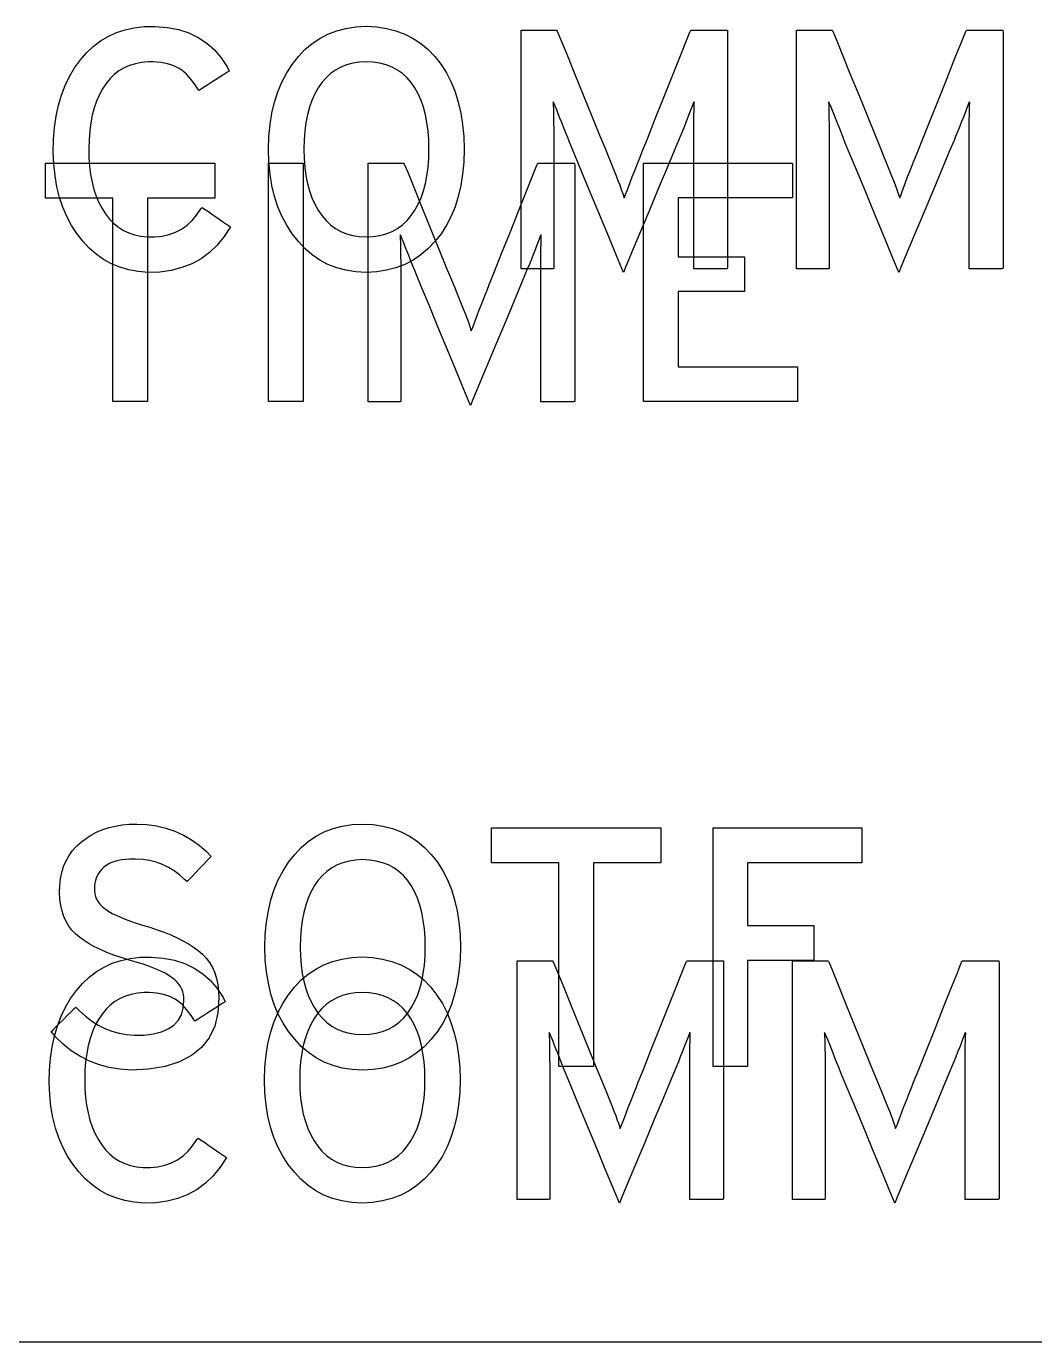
# Model space of a CAD drawing. Extents: x 1 to 47.7, y 0.2 to 35.
# Drawn here: x 11.974 to 12.385, y 12.186 to 12.722 of the extents above; entities that cross this region are included whole.
import ezdxf

# ---------------------------------------------------------------- set-up
doc = ezdxf.new("R2010")
doc.units = 0
doc.header["$MEASUREMENT"] = 0
for name, color, linetype in [('4_1__5U__UP_TO_TWO_IO_BOAR', 7, 'CONTINUOUS'), ('4_2__5U__FRONT_PANEL_W_24_', 7, 'CONTINUOUS'), ('5_1___24__TARGET_LEDS___12', 7, 'CONTINUOUS')]:
    doc.layers.add(name, color=color, linetype=linetype)

msp = doc.modelspace()

# ---------------------------------------------------------------- linework, layer by layer
at = {"layer": '4_1__5U__UP_TO_TWO_IO_BOAR'}
for points in [[(12.15229, 12.67223), (12.15212, 12.66706), (12.15166, 12.66214), (12.15091, 12.65747), (12.14987, 12.65304), (12.14855, 12.64887), (12.14694, 12.64494), (12.14504, 12.64127), (12.14286, 12.63784), (12.14037, 12.63464), (12.13763, 12.63176), (12.13467, 12.62925), (12.13149, 12.62712), (12.1281, 12.62536), (12.12449, 12.62397), (12.12067, 12.62296), (12.11662, 12.62232), (12.11236, 12.62205), (12.10812, 12.62232), (12.10411, 12.62296), (12.10032, 12.62397), (12.09676, 12.62536), (12.09341, 12.62712), (12.09029, 12.62925), (12.08739, 12.63176), (12.08471, 12.63464), (12.08222, 12.63784), (12.07998, 12.64127), (12.07803, 12.64494), (12.07638, 12.64887), (12.07503, 12.65304), (12.07396, 12.65747), (12.0732, 12.66214), (12.07273, 12.66706), (12.07255, 12.67223), (12.07273, 12.67741), (12.0732, 12.68234), (12.07396, 12.68703), (12.07503, 12.69147), (12.07638, 12.69567), (12.07803, 12.69963), (12.07998, 12.70334), (12.08222, 12.70681), (12.08471, 12.71001), (12.08739, 12.71284), (12.09029, 12.71531), (12.09341, 12.71741), (12.09676, 12.71914), (12.10032, 12.72049), (12.10411, 12.72148), (12.10812, 12.7221), (12.11236, 12.72235), (12.11662, 12.7221), (12.12067, 12.72148), (12.12449, 12.72049), (12.1281, 12.71914), (12.13149, 12.71741), (12.13467, 12.71531), (12.13763, 12.71284), (12.14037, 12.71001), (12.14286, 12.70681), (12.14504, 12.70334), (12.14694, 12.69963), (12.14855, 12.69567), (12.14987, 12.69147), (12.15091, 12.68703), (12.15166, 12.68234), (12.15212, 12.67741)], [(12.05702, 12.64063), (12.05448, 12.63669), (12.05163, 12.63322), (12.04849, 12.63021), (12.04504, 12.62768), (12.04129, 12.62561), (12.03724, 12.62402), (12.03289, 12.62289), (12.02823, 12.62223), (12.02351, 12.62208), (12.01944, 12.62243), (12.01558, 12.62313), (12.01193, 12.62419), (12.00849, 12.6256), (12.00527, 12.62737), (12.00225, 12.62948), (11.99944, 12.63196), (11.99685, 12.63478), (11.99443, 12.63791), (11.99225, 12.64124), (11.99035, 12.64481), (11.98873, 12.64862), (11.98738, 12.65267), (11.98632, 12.65695), (11.98554, 12.66146), (11.98503, 12.66622), (11.98481, 12.67121), (11.98491, 12.67628), (11.9853, 12.68114), (11.98597, 12.68576), (11.98693, 12.69016), (11.98816, 12.69432), (11.98967, 12.69825), (11.99146, 12.70195), (11.99352, 12.70542), (11.99587, 12.70866), (11.99838, 12.71158), (12.0011, 12.71415), (12.00403, 12.71637), (12.00717, 12.71825), (12.01053, 12.71977), (12.01409, 12.72094), (12.01786, 12.72176), (12.02185, 12.72223), (12.02633, 12.72231), (12.03125, 12.72189), (12.03581, 12.721), (12.04002, 12.71965), (12.04387, 12.71782), (12.04737, 12.71552), (12.05052, 12.71276), (12.05331, 12.70952), (12.05575, 12.70582), (12.05646, 12.7041), (12.05552, 12.7035), (12.05396, 12.70249), (12.05201, 12.70123), (12.04988, 12.69986), (12.04781, 12.69852), (12.04601, 12.69736), (12.04471, 12.69653), (12.04414, 12.69616), (12.04344, 12.69731), (12.04261, 12.69857), (12.04176, 12.69975), (12.04089, 12.70085), (12.03999, 12.70187), (12.03907, 12.70281), (12.03813, 12.70367), (12.03716, 12.70445), (12.03617, 12.70514), (12.03507, 12.70573), (12.03391, 12.70625), (12.03269, 12.7067), (12.03139, 12.70707), (12.03004, 12.70737), (12.02861, 12.7076), (12.02712, 12.70775), (12.02557, 12.70783), (12.02349, 12.70781), (12.0208, 12.70756), (12.01827, 12.70708), (12.01589, 12.70635), (12.01367, 12.70538), (12.01161, 12.70417), (12.00971, 12.70272), (12.00796, 12.70103), (12.00637, 12.6991), (12.00491, 12.6969), (12.0036, 12.69451), (12.00247, 12.69192), (12.00151, 12.68915), (12.00072, 12.68619), (12.00011, 12.68305), (11.99966, 12.67972), (11.99939, 12.6762), (11.9993, 12.67249), (11.99937, 12.6688), (11.99962, 12.6653), (12.00004, 12.66198), (12.00063, 12.65884), (12.00139, 12.65589), (12.00233, 12.65312), (12.00344, 12.65053), (12.00472, 12.64813), (12.00617, 12.6459), (12.00774, 12.64384), (12.00946, 12.64203), (12.01135, 12.64048), (12.01339, 12.63919), (12.01559, 12.63816), (12.01794, 12.63738), (12.02045, 12.63686), (12.02312, 12.63659), (12.02609, 12.63659), (12.02914, 12.6369), (12.03199, 12.63753), (12.03464, 12.63847), (12.03709, 12.63974), (12.03934, 12.64132), (12.04139, 12.64323), (12.04325, 12.64545), (12.04491, 12.64799), (12.04555, 12.64856), (12.04652, 12.64789), (12.04804, 12.64684), (12.0499, 12.64555), (12.0519, 12.64417), (12.05383, 12.64284), (12.05546, 12.64171), (12.0566, 12.64093)], [(12.24581, 12.62357), (12.24581, 12.62542), (12.24581, 12.63036), (12.24581, 12.63748), (12.24581, 12.64587), (12.24581, 12.65462), (12.24581, 12.6628), (12.24581, 12.66952), (12.24581, 12.67385), (12.24581, 12.67554), (12.24581, 12.67791), (12.24583, 12.68017), (12.24585, 12.68231), (12.24587, 12.68433), (12.24591, 12.68624), (12.24595, 12.68804), (12.24599, 12.68971), (12.24605, 12.69127), (12.24586, 12.69152), (12.24534, 12.69015), (12.24477, 12.68867), (12.24415, 12.68708), (12.24348, 12.68538), (12.24276, 12.68357), (12.242, 12.68166), (12.24119, 12.67963), (12.24033, 12.6775), (12.23966, 12.67587), (12.23787, 12.6716), (12.23498, 12.66468), (12.23139, 12.6561), (12.22751, 12.64681), (12.22374, 12.6378), (12.2205, 12.63002), (12.21817, 12.62446), (12.21717, 12.62208), (12.21651, 12.62362), (12.21447, 12.62856), (12.21143, 12.63593), (12.20778, 12.64475), (12.20393, 12.65406), (12.20029, 12.66289), (12.19724, 12.67025), (12.1952, 12.67519), (12.19446, 12.67701), (12.1936, 12.67917), (12.19279, 12.68122), (12.19202, 12.68316), (12.1913, 12.68499), (12.19062, 12.68671), (12.18998, 12.68832), (12.18939, 12.68983), (12.18884, 12.69122), (12.18852, 12.6916), (12.18858, 12.69007), (12.18863, 12.68842), (12.18867, 12.68665), (12.1887, 12.68477), (12.18873, 12.68277), (12.18875, 12.68065), (12.18877, 12.67842), (12.18877, 12.67608), (12.18877, 12.6744), (12.18877, 12.67072), (12.18877, 12.66446), (12.18877, 12.65652), (12.18877, 12.64782), (12.18877, 12.63927), (12.18877, 12.63179), (12.18877, 12.62628), (12.18877, 12.62367), (12.18848, 12.62357), (12.18736, 12.62357), (12.18563, 12.62357), (12.18351, 12.62357), (12.18126, 12.62357), (12.17909, 12.62357), (12.17725, 12.62357), (12.17597, 12.62357), (12.1755, 12.62357), (12.1755, 12.62707), (12.1755, 12.63641), (12.1755, 12.64988), (12.1755, 12.66574), (12.1755, 12.68227), (12.1755, 12.69774), (12.1755, 12.71044), (12.1755, 12.71864), (12.17552, 12.72079), (12.17627, 12.72079), (12.17782, 12.72079), (12.17994, 12.72079), (12.18237, 12.72079), (12.18483, 12.72079), (12.18708, 12.72079), (12.18885, 12.72079), (12.1899, 12.72079), (12.19022, 12.72041), (12.19159, 12.71705), (12.19406, 12.71098), (12.19725, 12.70313), (12.2008, 12.69441), (12.20433, 12.68574), (12.20746, 12.67804), (12.20983, 12.67223), (12.21105, 12.66922), (12.21174, 12.66758), (12.21261, 12.66548), (12.21343, 12.66345), (12.21421, 12.66147), (12.21495, 12.65956), (12.21565, 12.6577), (12.21631, 12.65591), (12.21693, 12.65417), (12.21751, 12.6525), (12.21808, 12.65377), (12.21868, 12.65547), (12.21933, 12.65724), (12.22002, 12.65907), (12.22074, 12.66097), (12.22151, 12.66294), (12.22231, 12.66498), (12.22315, 12.66708), (12.22394, 12.66903), (12.22484, 12.67129), (12.22695, 12.67655), (12.22988, 12.68391), (12.23329, 12.69244), (12.2368, 12.70123), (12.24005, 12.70936), (12.24266, 12.7159), (12.24428, 12.71994), (12.24468, 12.72079), (12.24555, 12.72079), (12.24724, 12.72079), (12.24947, 12.72079), (12.25199, 12.72079), (12.25452, 12.72079), (12.2568, 12.72079), (12.25856, 12.72079), (12.25953, 12.72079), (12.25964, 12.71967), (12.25964, 12.71271), (12.25964, 12.70087), (12.25964, 12.68586), (12.25964, 12.66941), (12.25964, 12.65325), (12.25964, 12.63911), (12.25964, 12.6287), (12.25964, 12.62375), (12.25934, 12.62357), (12.25817, 12.62357), (12.25636, 12.62357), (12.25416, 12.62357), (12.25181, 12.62357), (12.24955, 12.62357), (12.24764, 12.62357), (12.24631, 12.62357)], [(12.35805, 12.62357), (12.35805, 12.62542), (12.35805, 12.63036), (12.35805, 12.63748), (12.35805, 12.64587), (12.35805, 12.65462), (12.35805, 12.6628), (12.35805, 12.66952), (12.35805, 12.67385), (12.35805, 12.67554), (12.35805, 12.67791), (12.35806, 12.68017), (12.35808, 12.68231), (12.35811, 12.68433), (12.35814, 12.68624), (12.35818, 12.68804), (12.35823, 12.68971), (12.35828, 12.69127), (12.3581, 12.69152), (12.35758, 12.69015), (12.35701, 12.68867), (12.35639, 12.68708), (12.35572, 12.68538), (12.355, 12.68357), (12.35424, 12.68166), (12.35342, 12.67963), (12.35256, 12.6775), (12.35189, 12.67587), (12.35011, 12.6716), (12.34722, 12.66468), (12.34363, 12.6561), (12.33975, 12.64681), (12.33598, 12.6378), (12.33273, 12.63002), (12.33041, 12.62446), (12.32941, 12.62208), (12.32875, 12.62362), (12.32671, 12.62856), (12.32366, 12.63593), (12.32002, 12.64475), (12.31617, 12.65406), (12.31252, 12.66289), (12.30948, 12.67025), (12.30744, 12.67519), (12.30669, 12.67701), (12.30584, 12.67917), (12.30503, 12.68122), (12.30426, 12.68316), (12.30354, 12.68499), (12.30286, 12.68671), (12.30222, 12.68832), (12.30163, 12.68983), (12.30108, 12.69122), (12.30076, 12.6916), (12.30082, 12.69007), (12.30086, 12.68842), (12.30091, 12.68665), (12.30094, 12.68477), (12.30097, 12.68277), (12.30099, 12.68065), (12.301, 12.67842), (12.30101, 12.67608), (12.30101, 12.6744), (12.30101, 12.67072), (12.30101, 12.66446), (12.30101, 12.65652), (12.30101, 12.64782), (12.30101, 12.63927), (12.30101, 12.63179), (12.30101, 12.62628), (12.30101, 12.62367), (12.30072, 12.62357), (12.2996, 12.62357), (12.29786, 12.62357), (12.29575, 12.62357), (12.29349, 12.62357), (12.29133, 12.62357), (12.28949, 12.62357), (12.28821, 12.62357), (12.28773, 12.62357), (12.28773, 12.62707), (12.28773, 12.63641), (12.28773, 12.64988), (12.28773, 12.66574), (12.28773, 12.68227), (12.28773, 12.69774), (12.28773, 12.71044), (12.28773, 12.71864), (12.28776, 12.72079), (12.2885, 12.72079), (12.29006, 12.72079), (12.29218, 12.72079), (12.2946, 12.72079), (12.29707, 12.72079), (12.29932, 12.72079), (12.30109, 12.72079), (12.30213, 12.72079), (12.30246, 12.72041), (12.30382, 12.71705), (12.30629, 12.71098), (12.30949, 12.70313), (12.31304, 12.69441), (12.31657, 12.68574), (12.3197, 12.67804), (12.32207, 12.67223), (12.32329, 12.66922), (12.32397, 12.66758), (12.32484, 12.66548), (12.32566, 12.66345), (12.32644, 12.66147), (12.32719, 12.65956), (12.32789, 12.6577), (12.32855, 12.65591), (12.32917, 12.65417), (12.32975, 12.6525), (12.33031, 12.65377), (12.33092, 12.65547), (12.33157, 12.65724), (12.33225, 12.65907), (12.33298, 12.66097), (12.33374, 12.66294), (12.33455, 12.66498), (12.33539, 12.66708), (12.33618, 12.66903), (12.33708, 12.67129), (12.33918, 12.67655), (12.34212, 12.68391), (12.34553, 12.69244), (12.34904, 12.70123), (12.35229, 12.70936), (12.3549, 12.7159), (12.35651, 12.71994), (12.35692, 12.72079), (12.35779, 12.72079), (12.35947, 12.72079), (12.36171, 12.72079), (12.36422, 12.72079), (12.36675, 12.72079), (12.36903, 12.72079), (12.37079, 12.72079), (12.37177, 12.72079), (12.37188, 12.71967), (12.37188, 12.71271), (12.37188, 12.70087), (12.37188, 12.68586), (12.37188, 12.66941), (12.37188, 12.65325), (12.37188, 12.63911), (12.37188, 12.6287), (12.37188, 12.62375), (12.37157, 12.62357), (12.37041, 12.62357), (12.3686, 12.62357), (12.3664, 12.62357), (12.36405, 12.62357), (12.36179, 12.62357), (12.35987, 12.62357), (12.35854, 12.62357)], [(12.13793, 12.67223), (12.13784, 12.67605), (12.13757, 12.67968), (12.13712, 12.6831), (12.1365, 12.68633), (12.1357, 12.68935), (12.13472, 12.69219), (12.13356, 12.69482), (12.13222, 12.69725), (12.1307, 12.69946), (12.129, 12.7014), (12.12713, 12.70308), (12.12509, 12.70451), (12.12288, 12.70568), (12.1205, 12.7066), (12.11796, 12.70727), (12.11524, 12.70768), (12.11236, 12.70785), (12.10953, 12.70768), (12.10686, 12.70727), (12.10436, 12.7066), (12.10202, 12.70568), (12.09984, 12.70451), (12.09783, 12.70308), (12.09597, 12.7014), (12.09428, 12.69946), (12.09274, 12.69725), (12.09138, 12.69482), (12.09019, 12.69219), (12.08919, 12.68935), (12.08837, 12.68633), (12.08773, 12.6831), (12.08728, 12.67968), (12.08701, 12.67605), (12.08691, 12.67223), (12.08701, 12.66846), (12.08728, 12.66488), (12.08773, 12.6615), (12.08837, 12.65831), (12.08919, 12.65531), (12.09019, 12.6525), (12.09138, 12.64989), (12.09274, 12.64748), (12.09428, 12.64522), (12.09597, 12.64319), (12.09783, 12.64143), (12.09984, 12.63994), (12.10202, 12.63872), (12.10436, 12.63778), (12.10686, 12.6371), (12.10953, 12.63669), (12.11236, 12.63656), (12.11524, 12.63669), (12.11796, 12.6371), (12.1205, 12.63778), (12.12288, 12.63872), (12.12509, 12.63994), (12.12713, 12.64143), (12.129, 12.64319), (12.1307, 12.64522), (12.13222, 12.64748), (12.13356, 12.64989), (12.13472, 12.6525), (12.1357, 12.65531), (12.1365, 12.65831), (12.13712, 12.6615), (12.13757, 12.66488), (12.13784, 12.66846)], [(12.05233, 12.3265), (12.05193, 12.32037), (12.05062, 12.31495), (12.0484, 12.31025), (12.04527, 12.30626), (12.04122, 12.30299), (12.03627, 12.30042), (12.0304, 12.29858), (12.02361, 12.29744), (12.01655, 12.29707), (12.01192, 12.29744), (12.00751, 12.29819), (12.00332, 12.29932), (11.99936, 12.30083), (11.99562, 12.30272), (11.99211, 12.30499), (11.98882, 12.30765), (11.98575, 12.31068), (11.98402, 12.3128), (11.98463, 12.31341), (11.98578, 12.31456), (11.98729, 12.31606), (11.98898, 12.31775), (11.99067, 12.31944), (11.9922, 12.32096), (11.99337, 12.32213), (11.99401, 12.32277), (11.99544, 12.3214), (11.9979, 12.31912), (12.00046, 12.31713), (12.00311, 12.31543), (12.00586, 12.31402), (12.00871, 12.3129), (12.01165, 12.31208), (12.01469, 12.31154), (12.01782, 12.31129), (12.02181, 12.31139), (12.02561, 12.31185), (12.0289, 12.31267), (12.03169, 12.31387), (12.03398, 12.31542), (12.03576, 12.31735), (12.03704, 12.31964), (12.03782, 12.32229), (12.0381, 12.32531), (12.03805, 12.32665), (12.03787, 12.32784), (12.03758, 12.32897), (12.03717, 12.33006), (12.03665, 12.3311), (12.036, 12.33209), (12.03524, 12.33302), (12.03435, 12.33391), (12.03334, 12.33475), (12.03212, 12.33557), (12.03072, 12.33639), (12.02915, 12.3372), (12.02739, 12.338), (12.02545, 12.33879), (12.02333, 12.33958), (12.02103, 12.34035), (12.01856, 12.34112), (12.0157, 12.34194), (12.0125, 12.34292), (12.0095, 12.34395), (12.00669, 12.34504), (12.00408, 12.34617), (12.00165, 12.34736), (11.99942, 12.34859), (11.99739, 12.34988), (11.99554, 12.35121), (11.99388, 12.35259), (11.99241, 12.35409), (11.99112, 12.35576), (11.99002, 12.35761), (11.98911, 12.35964), (11.9884, 12.36183), (11.98787, 12.3642), (11.98753, 12.36674), (11.98738, 12.36946), (11.98745, 12.3723), (11.98776, 12.37502), (11.9883, 12.37761), (11.98906, 12.38005), (11.99005, 12.38235), (11.99127, 12.3845), (11.99272, 12.38652), (11.9944, 12.3884), (11.99631, 12.39013), (11.99832, 12.39164), (12.00044, 12.39296), (12.00269, 12.39412), (12.00506, 12.39509), (12.00755, 12.39589), (12.01016, 12.39652), (12.0129, 12.39697), (12.01575, 12.39725), (12.01885, 12.39734), (12.02298, 12.39711), (12.02695, 12.39655), (12.03075, 12.39566), (12.03438, 12.39443), (12.03785, 12.39287), (12.04114, 12.39097), (12.04427, 12.38875), (12.04724, 12.38619), (12.04922, 12.38412), (12.04867, 12.38356), (12.04758, 12.38243), (12.04611, 12.38091), (12.04445, 12.37919), (12.04277, 12.37744), (12.04124, 12.37586), (12.04005, 12.37462), (12.03935, 12.37391), (12.03832, 12.37478), (12.03627, 12.37666), (12.0341, 12.3783), (12.03179, 12.3797), (12.02935, 12.38086), (12.02679, 12.38178), (12.02409, 12.38246), (12.02127, 12.3829), (12.01832, 12.3831), (12.01609, 12.38307), (12.01436, 12.38294), (12.01274, 12.38273), (12.01124, 12.38244), (12.00986, 12.38207), (12.00859, 12.38161), (12.00743, 12.38107), (12.00639, 12.38045), (12.00547, 12.37975), (12.00465, 12.37895), (12.00393, 12.37811), (12.00331, 12.37722), (12.00278, 12.37628), (12.00235, 12.37531), (12.00202, 12.37428), (12.00178, 12.37322), (12.00164, 12.37211), (12.0016, 12.37099), (12.00161, 12.37042), (12.00165, 12.36988), (12.00171, 12.36935), (12.00179, 12.36885), (12.0019, 12.36835), (12.00203, 12.36788), (12.00219, 12.36743), (12.00237, 12.36699), (12.00257, 12.36655), (12.00281, 12.36609), (12.00309, 12.36564), (12.0034, 12.36519), (12.00376, 12.36475), (12.00415, 12.36431), (12.00458, 12.36388), (12.00505, 12.36345), (12.00556, 12.36303), (12.00632, 12.36247), (12.00751, 12.3617), (12.00889, 12.36093), (12.01046, 12.36016), (12.01222, 12.35937), (12.01417, 12.35858), (12.01631, 12.35779), (12.01864, 12.35698), (12.02115, 12.35617), (12.02412, 12.35528), (12.02715, 12.35429), (12.03002, 12.35324), (12.03273, 12.35214), (12.03528, 12.35099), (12.03767, 12.34977), (12.03991, 12.34851), (12.04198, 12.34718), (12.0439, 12.3458), (12.04564, 12.34433), (12.04718, 12.34269), (12.04852, 12.34088), (12.04966, 12.3389), (12.0506, 12.33676), (12.05133, 12.33445), (12.05187, 12.33197), (12.0522, 12.32932)], [(12.1508, 12.34723), (12.15062, 12.34206), (12.15016, 12.33713), (12.14941, 12.33246), (12.14838, 12.32804), (12.14706, 12.32386), (12.14544, 12.31994), (12.14355, 12.31626), (12.14136, 12.31284), (12.13888, 12.30964), (12.13614, 12.30676), (12.13318, 12.30425), (12.13, 12.30211), (12.12661, 12.30035), (12.123, 12.29896), (12.11917, 12.29795), (12.11513, 12.29731), (12.11087, 12.29704), (12.10663, 12.29731), (12.10262, 12.29795), (12.09883, 12.29896), (12.09526, 12.30035), (12.09192, 12.30211), (12.0888, 12.30425), (12.0859, 12.30676), (12.08322, 12.30964), (12.08073, 12.31284), (12.07849, 12.31626), (12.07654, 12.31994), (12.07489, 12.32386), (12.07353, 12.32804), (12.07247, 12.33246), (12.07171, 12.33713), (12.07123, 12.34206), (12.07106, 12.34723), (12.07123, 12.3524), (12.07171, 12.35734), (12.07247, 12.36202), (12.07353, 12.36647), (12.07489, 12.37067), (12.07654, 12.37462), (12.07849, 12.37833), (12.08073, 12.3818), (12.08322, 12.385), (12.0859, 12.38784), (12.0888, 12.39031), (12.09192, 12.3924), (12.09526, 12.39413), (12.09883, 12.39549), (12.10262, 12.39648), (12.10663, 12.3971), (12.11087, 12.39735), (12.11513, 12.3971), (12.11917, 12.39648), (12.123, 12.39549), (12.12661, 12.39413), (12.13, 12.3924), (12.13318, 12.39031), (12.13614, 12.38784), (12.13888, 12.385), (12.14136, 12.3818), (12.14355, 12.37833), (12.14544, 12.37462), (12.14706, 12.37067), (12.14838, 12.36647), (12.14941, 12.36202), (12.15016, 12.35734), (12.15062, 12.3524)], [(12.13643, 12.34723), (12.13634, 12.35105), (12.13608, 12.35467), (12.13563, 12.35809), (12.13501, 12.36132), (12.13421, 12.36435), (12.13323, 12.36718), (12.13207, 12.36981), (12.13073, 12.37225), (12.1292, 12.37446), (12.1275, 12.37639), (12.12563, 12.37807), (12.12359, 12.3795), (12.12139, 12.38068), (12.11901, 12.3816), (12.11647, 12.38227), (12.11375, 12.38268), (12.11087, 12.38284), (12.10804, 12.38268), (12.10537, 12.38227), (12.10287, 12.3816), (12.10053, 12.38068), (12.09835, 12.3795), (12.09633, 12.37807), (12.09448, 12.37639), (12.09279, 12.37446), (12.09125, 12.37225), (12.08989, 12.36981), (12.0887, 12.36718), (12.0877, 12.36435), (12.08688, 12.36132), (12.08624, 12.35809), (12.08579, 12.35467), (12.08551, 12.35105), (12.08542, 12.34723), (12.08551, 12.34346), (12.08579, 12.33988), (12.08624, 12.33649), (12.08688, 12.3333), (12.0877, 12.3303), (12.0887, 12.3275), (12.08989, 12.32489), (12.09125, 12.32247), (12.09279, 12.32022), (12.09448, 12.31819), (12.09633, 12.31643), (12.09835, 12.31494), (12.10053, 12.31372), (12.10287, 12.31277), (12.10537, 12.31209), (12.10804, 12.31169), (12.11087, 12.31155), (12.11375, 12.31169), (12.11647, 12.31209), (12.11901, 12.31277), (12.12139, 12.31372), (12.12359, 12.31494), (12.12563, 12.31643), (12.1275, 12.31819), (12.1292, 12.32022), (12.13073, 12.32247), (12.13207, 12.32489), (12.13323, 12.3275), (12.13421, 12.3303), (12.13501, 12.3333), (12.13563, 12.33649), (12.13608, 12.33988), (12.13634, 12.34346)]]:
    msp.add_lwpolyline(points, close=True, dxfattribs=at)
for points in [[(12.20498, 12.38155), (12.20498, 12.2986), (12.19089, 12.2986), (12.19089, 12.38155), (12.16343, 12.38155), (12.16343, 12.39579), (12.23248, 12.39579), (12.23248, 12.38155), (12.20498, 12.38155)], [(12.26778, 12.38155), (12.26778, 12.35604), (12.29483, 12.35604), (12.29483, 12.34181), (12.26778, 12.34181), (12.26778, 12.2986), (12.25369, 12.2986), (12.25369, 12.39579), (12.31434, 12.39579), (12.31434, 12.38155), (12.26778, 12.38155)], [(11.60446, 12.18645), (14.34452, 12.18645)]]:
    msp.add_lwpolyline(points, dxfattribs=at)
at = {"layer": '4_2__5U__FRONT_PANEL_W_24_'}
for points in [[(12.02322, 12.6524), (12.02322, 12.56945), (12.00913, 12.56945), (12.00913, 12.6524), (11.98166, 12.6524), (11.98166, 12.66663), (12.05071, 12.66663), (12.05071, 12.6524), (12.02322, 12.6524)], [(12.07254, 12.56945), (12.07254, 12.66663), (12.08663, 12.66663), (12.08663, 12.56945), (12.07254, 12.56945)], [(12.2254, 12.56945), (12.2254, 12.66663), (12.28605, 12.66663), (12.28605, 12.65253), (12.23949, 12.65253), (12.23949, 12.62838), (12.26653, 12.62838), (12.26653, 12.61428), (12.23949, 12.61428), (12.23949, 12.58355), (12.28809, 12.58355), (12.28809, 12.56945), (12.2254, 12.56945)]]:
    msp.add_lwpolyline(points, dxfattribs=at)
for points in [[(12.18347, 12.56941), (12.18347, 12.57126), (12.18347, 12.5762), (12.18347, 12.58333), (12.18347, 12.59171), (12.18347, 12.60046), (12.18347, 12.60865), (12.18347, 12.61536), (12.18347, 12.6197), (12.18347, 12.62138), (12.18348, 12.62375), (12.18349, 12.62601), (12.18351, 12.62815), (12.18354, 12.63017), (12.18357, 12.63208), (12.18361, 12.63388), (12.18366, 12.63555), (12.18371, 12.63712), (12.18353, 12.63736), (12.183, 12.63599), (12.18243, 12.63451), (12.18181, 12.63292), (12.18114, 12.63122), (12.18043, 12.62942), (12.17966, 12.6275), (12.17885, 12.62548), (12.17799, 12.62334), (12.17732, 12.62171), (12.17553, 12.61744), (12.17264, 12.61052), (12.16906, 12.60194), (12.16518, 12.59266), (12.16141, 12.58364), (12.15816, 12.57586), (12.15583, 12.5703), (12.15484, 12.56792), (12.15418, 12.56946), (12.15214, 12.5744), (12.14909, 12.58177), (12.14544, 12.59059), (12.1416, 12.5999), (12.13795, 12.60873), (12.13491, 12.6161), (12.13286, 12.62104), (12.13212, 12.62285), (12.13126, 12.62501), (12.13045, 12.62706), (12.12969, 12.629), (12.12896, 12.63083), (12.12828, 12.63255), (12.12765, 12.63416), (12.12705, 12.63567), (12.12651, 12.63706), (12.12619, 12.63745), (12.12624, 12.63591), (12.12629, 12.63426), (12.12633, 12.63249), (12.12637, 12.63061), (12.12639, 12.62861), (12.12642, 12.62649), (12.12643, 12.62426), (12.12644, 12.62192), (12.12644, 12.62024), (12.12644, 12.61656), (12.12644, 12.6103), (12.12644, 12.60236), (12.12644, 12.59366), (12.12644, 12.58511), (12.12644, 12.57763), (12.12644, 12.57212), (12.12644, 12.56951), (12.12614, 12.56941), (12.12502, 12.56941), (12.12329, 12.56941), (12.12118, 12.56941), (12.11892, 12.56941), (12.11675, 12.56941), (12.11491, 12.56941), (12.11364, 12.56941), (12.11316, 12.56941), (12.11316, 12.57291), (12.11316, 12.58225), (12.11316, 12.59572), (12.11316, 12.61158), (12.11316, 12.62811), (12.11316, 12.64359), (12.11316, 12.65628), (12.11316, 12.66448), (12.11319, 12.66663), (12.11393, 12.66663), (12.11549, 12.66663), (12.11761, 12.66663), (12.12003, 12.66663), (12.12249, 12.66663), (12.12474, 12.66663), (12.12652, 12.66663), (12.12756, 12.66663), (12.12788, 12.66625), (12.12925, 12.66289), (12.13172, 12.65682), (12.13492, 12.64897), (12.13847, 12.64025), (12.14199, 12.63158), (12.14513, 12.62388), (12.14749, 12.61807), (12.14871, 12.61507), (12.1494, 12.61342), (12.15027, 12.61132), (12.15109, 12.60929), (12.15188, 12.60731), (12.15262, 12.6054), (12.15332, 12.60355), (12.15398, 12.60175), (12.15459, 12.60002), (12.15517, 12.59834), (12.15574, 12.59961), (12.15635, 12.60131), (12.15699, 12.60308), (12.15768, 12.60491), (12.1584, 12.60682), (12.15917, 12.60879), (12.15997, 12.61082), (12.16081, 12.61292), (12.1616, 12.61487), (12.1625, 12.61713), (12.16461, 12.62239), (12.16755, 12.62975), (12.17096, 12.63829), (12.17447, 12.64707), (12.17771, 12.6552), (12.18032, 12.66174), (12.18194, 12.66578), (12.18234, 12.66663), (12.18321, 12.66663), (12.1849, 12.66663), (12.18713, 12.66663), (12.18965, 12.66663), (12.19218, 12.66663), (12.19446, 12.66663), (12.19622, 12.66663), (12.19719, 12.66663), (12.19731, 12.66551), (12.19731, 12.65856), (12.19731, 12.64671), (12.19731, 12.6317), (12.19731, 12.61525), (12.19731, 12.5991), (12.19731, 12.58495), (12.19731, 12.57454), (12.19731, 12.56959), (12.197, 12.56941), (12.19583, 12.56941), (12.19403, 12.56941), (12.19182, 12.56941), (12.18947, 12.56941), (12.18722, 12.56941), (12.1853, 12.56941), (12.18397, 12.56941)], [(12.05538, 12.26147), (12.05284, 12.25753), (12.04999, 12.25405), (12.04685, 12.25105), (12.0434, 12.24851), (12.03965, 12.24645), (12.0356, 12.24485), (12.03125, 12.24373), (12.02659, 12.24307), (12.02187, 12.24292), (12.0178, 12.24327), (12.01394, 12.24397), (12.01029, 12.24503), (12.00685, 12.24644), (12.00363, 12.2482), (12.00061, 12.25032), (11.9978, 12.25279), (11.99521, 12.25562), (11.99279, 12.25874), (11.99061, 12.26208), (11.98871, 12.26565), (11.98709, 12.26946), (11.98574, 12.2735), (11.98468, 12.27778), (11.9839, 12.2823), (11.98339, 12.28705), (11.98317, 12.29204), (11.98327, 12.29712), (11.98366, 12.30198), (11.98433, 12.3066), (11.98528, 12.31099), (11.98652, 12.31516), (11.98802, 12.31909), (11.98981, 12.32279), (11.99188, 12.32626), (11.99423, 12.32949), (11.99674, 12.33242), (11.99946, 12.33499), (12.00239, 12.33721), (12.00553, 12.33908), (12.00889, 12.3406), (12.01245, 12.34177), (12.01622, 12.3426), (12.0202, 12.34307), (12.02469, 12.34315), (12.02961, 12.34273), (12.03417, 12.34184), (12.03838, 12.34048), (12.04223, 12.33865), (12.04573, 12.33636), (12.04888, 12.33359), (12.05167, 12.33036), (12.05411, 12.32666), (12.05482, 12.32494), (12.05388, 12.32433), (12.05232, 12.32333), (12.05037, 12.32207), (12.04824, 12.3207), (12.04616, 12.31936), (12.04437, 12.3182), (12.04307, 12.31736), (12.0425, 12.317), (12.0418, 12.31815), (12.04097, 12.31941), (12.04012, 12.32059), (12.03924, 12.32169), (12.03835, 12.32271), (12.03743, 12.32365), (12.03649, 12.32451), (12.03552, 12.32528), (12.03453, 12.32598), (12.03343, 12.32657), (12.03227, 12.32709), (12.03104, 12.32754), (12.02975, 12.32791), (12.02839, 12.32821), (12.02697, 12.32843), (12.02548, 12.32859), (12.02393, 12.32867), (12.02184, 12.32865), (12.01916, 12.3284), (12.01662, 12.32791), (12.01425, 12.32718), (12.01203, 12.32621), (12.00997, 12.325), (12.00806, 12.32355), (12.00632, 12.32186), (12.00473, 12.31993), (12.00327, 12.31774), (12.00196, 12.31534), (12.00083, 12.31276), (11.99987, 12.30999), (11.99908, 12.30703), (11.99846, 12.30388), (11.99802, 12.30055), (11.99775, 12.29703), (11.99765, 12.29332), (11.99773, 12.28963), (11.99798, 12.28613), (11.9984, 12.28281), (11.99899, 12.27968), (11.99975, 12.27672), (12.00069, 12.27396), (12.0018, 12.27137), (12.00308, 12.26897), (12.00453, 12.26673), (12.0061, 12.26467), (12.00782, 12.26287), (12.00971, 12.26132), (12.01175, 12.26003), (12.01394, 12.25899), (12.0163, 12.25822), (12.01881, 12.25769), (12.02148, 12.25743), (12.02445, 12.25743), (12.0275, 12.25774), (12.03035, 12.25836), (12.033, 12.25931), (12.03545, 12.26057), (12.0377, 12.26216), (12.03975, 12.26406), (12.04161, 12.26629), (12.04327, 12.26883), (12.04391, 12.2694), (12.04487, 12.26873), (12.0464, 12.26768), (12.04826, 12.26639), (12.05026, 12.265), (12.05218, 12.26368), (12.05382, 12.26255), (12.05495, 12.26176)], [(12.15065, 12.29307), (12.15048, 12.2879), (12.15001, 12.28298), (12.14927, 12.2783), (12.14823, 12.27388), (12.1469, 12.2697), (12.14529, 12.26578), (12.14339, 12.2621), (12.1412, 12.25868), (12.13871, 12.25548), (12.13598, 12.2526), (12.13302, 12.25009), (12.12985, 12.24795), (12.12646, 12.24619), (12.12285, 12.24481), (12.11902, 12.24379), (12.11498, 12.24315), (12.11072, 12.24289), (12.10648, 12.24315), (12.10247, 12.24379), (12.09868, 12.24481), (12.09511, 12.24619), (12.09177, 12.24795), (12.08865, 12.25009), (12.08575, 12.2526), (12.08307, 12.25548), (12.08058, 12.25868), (12.07834, 12.2621), (12.07639, 12.26578), (12.07474, 12.2697), (12.07339, 12.27388), (12.07232, 12.2783), (12.07156, 12.28298), (12.07109, 12.2879), (12.07091, 12.29307), (12.07109, 12.29825), (12.07156, 12.30318), (12.07232, 12.30786), (12.07339, 12.31231), (12.07474, 12.31651), (12.07639, 12.32046), (12.07834, 12.32417), (12.08058, 12.32764), (12.08307, 12.33084), (12.08575, 12.33368), (12.08865, 12.33615), (12.09177, 12.33824), (12.09511, 12.33997), (12.09868, 12.34133), (12.10247, 12.34232), (12.10648, 12.34294), (12.11072, 12.34319), (12.11498, 12.34294), (12.11902, 12.34232), (12.12285, 12.34133), (12.12646, 12.33997), (12.12985, 12.33824), (12.13302, 12.33615), (12.13598, 12.33368), (12.13871, 12.33084), (12.1412, 12.32764), (12.14339, 12.32417), (12.14529, 12.32046), (12.1469, 12.31651), (12.14823, 12.31231), (12.14927, 12.30786), (12.15001, 12.30318), (12.15048, 12.29825)], [(12.24417, 12.24441), (12.24417, 12.24626), (12.24417, 12.2512), (12.24417, 12.25832), (12.24417, 12.26671), (12.24417, 12.27545), (12.24417, 12.28364), (12.24417, 12.29036), (12.24417, 12.29469), (12.24417, 12.29637), (12.24417, 12.29875), (12.24419, 12.301), (12.24421, 12.30314), (12.24423, 12.30517), (12.24427, 12.30708), (12.24431, 12.30887), (12.24435, 12.31055), (12.24441, 12.31211), (12.24422, 12.31235), (12.2437, 12.31098), (12.24313, 12.3095), (12.24251, 12.30791), (12.24184, 12.30622), (12.24112, 12.30441), (12.24036, 12.3025), (12.23955, 12.30047), (12.23869, 12.29834), (12.23801, 12.2967), (12.23623, 12.29243), (12.23334, 12.28552), (12.22975, 12.27694), (12.22587, 12.26765), (12.2221, 12.25863), (12.21885, 12.25086), (12.21653, 12.24529), (12.21553, 12.24291), (12.21487, 12.24446), (12.21283, 12.2494), (12.20979, 12.25676), (12.20614, 12.26559), (12.20229, 12.2749), (12.19865, 12.28372), (12.1956, 12.29109), (12.19356, 12.29603), (12.19281, 12.29785), (12.19196, 12.30001), (12.19115, 12.30205), (12.19038, 12.30399), (12.18966, 12.30583), (12.18898, 12.30755), (12.18834, 12.30916), (12.18775, 12.31066), (12.1872, 12.31206), (12.18688, 12.31244), (12.18694, 12.31091), (12.18699, 12.30925), (12.18703, 12.30749), (12.18706, 12.3056), (12.18709, 12.3036), (12.18711, 12.30149), (12.18713, 12.29926), (12.18713, 12.29691), (12.18713, 12.29524), (12.18713, 12.29156), (12.18713, 12.28529), (12.18713, 12.27735), (12.18713, 12.26865), (12.18713, 12.26011), (12.18713, 12.25262), (12.18713, 12.24712), (12.18713, 12.2445), (12.18684, 12.24441), (12.18572, 12.24441), (12.18399, 12.24441), (12.18187, 12.24441), (12.17961, 12.24441), (12.17745, 12.24441), (12.17561, 12.24441), (12.17433, 12.24441), (12.17386, 12.24441), (12.17386, 12.2479), (12.17386, 12.25725), (12.17386, 12.27071), (12.17386, 12.28657), (12.17386, 12.3031), (12.17386, 12.31858), (12.17386, 12.33128), (12.17386, 12.33947), (12.17388, 12.34163), (12.17462, 12.34163), (12.17618, 12.34163), (12.1783, 12.34163), (12.18072, 12.34163), (12.18319, 12.34163), (12.18544, 12.34163), (12.18721, 12.34163), (12.18825, 12.34163), (12.18858, 12.34124), (12.18995, 12.33788), (12.19242, 12.33182), (12.19561, 12.32396), (12.19916, 12.31524), (12.20269, 12.30657), (12.20582, 12.29887), (12.20819, 12.29306), (12.20941, 12.29006), (12.2101, 12.28841), (12.21096, 12.28632), (12.21178, 12.28428), (12.21257, 12.28231), (12.21331, 12.28039), (12.21401, 12.27854), (12.21467, 12.27675), (12.21529, 12.27501), (12.21587, 12.27334), (12.21643, 12.27461), (12.21704, 12.27631), (12.21769, 12.27807), (12.21838, 12.27991), (12.2191, 12.28181), (12.21987, 12.28378), (12.22067, 12.28582), (12.22151, 12.28792), (12.2223, 12.28987), (12.2232, 12.29212), (12.2253, 12.29739), (12.22824, 12.30475), (12.23165, 12.31328), (12.23516, 12.32207), (12.23841, 12.33019), (12.24102, 12.33674), (12.24263, 12.34078), (12.24304, 12.34163), (12.24391, 12.34163), (12.2456, 12.34163), (12.24783, 12.34163), (12.25035, 12.34163), (12.25288, 12.34163), (12.25516, 12.34163), (12.25692, 12.34163), (12.25789, 12.34163), (12.258, 12.34051), (12.258, 12.33355), (12.258, 12.3217), (12.258, 12.30669), (12.258, 12.29025), (12.258, 12.27409), (12.258, 12.25994), (12.258, 12.24954), (12.258, 12.24459), (12.2577, 12.24441), (12.25653, 12.24441), (12.25472, 12.24441), (12.25252, 12.24441), (12.25017, 12.24441), (12.24791, 12.24441), (12.246, 12.24441), (12.24467, 12.24441)], [(12.3564, 12.24441), (12.3564, 12.24626), (12.3564, 12.2512), (12.3564, 12.25832), (12.3564, 12.26671), (12.3564, 12.27545), (12.3564, 12.28364), (12.3564, 12.29036), (12.3564, 12.29469), (12.3564, 12.29637), (12.35641, 12.29875), (12.35642, 12.301), (12.35644, 12.30314), (12.35647, 12.30517), (12.3565, 12.30708), (12.35654, 12.30887), (12.35659, 12.31055), (12.35664, 12.31211), (12.35646, 12.31235), (12.35594, 12.31098), (12.35536, 12.3095), (12.35474, 12.30791), (12.35408, 12.30622), (12.35336, 12.30441), (12.3526, 12.3025), (12.35178, 12.30047), (12.35092, 12.29834), (12.35025, 12.2967), (12.34847, 12.29243), (12.34558, 12.28552), (12.34199, 12.27694), (12.33811, 12.26765), (12.33434, 12.25863), (12.33109, 12.25086), (12.32877, 12.24529), (12.32777, 12.24291), (12.32711, 12.24446), (12.32507, 12.2494), (12.32202, 12.25676), (12.31838, 12.26559), (12.31453, 12.2749), (12.31088, 12.28372), (12.30784, 12.29109), (12.3058, 12.29603), (12.30505, 12.29785), (12.3042, 12.30001), (12.30339, 12.30205), (12.30262, 12.30399), (12.3019, 12.30583), (12.30122, 12.30755), (12.30058, 12.30916), (12.29999, 12.31066), (12.29944, 12.31206), (12.29912, 12.31244), (12.29917, 12.31091), (12.29922, 12.30925), (12.29926, 12.30749), (12.2993, 12.3056), (12.29933, 12.3036), (12.29935, 12.30149), (12.29936, 12.29926), (12.29937, 12.29691), (12.29937, 12.29524), (12.29937, 12.29156), (12.29937, 12.28529), (12.29937, 12.27735), (12.29937, 12.26865), (12.29937, 12.26011), (12.29937, 12.25262), (12.29937, 12.24712), (12.29937, 12.2445), (12.29908, 12.24441), (12.29796, 12.24441), (12.29622, 12.24441), (12.29411, 12.24441), (12.29185, 12.24441), (12.28969, 12.24441), (12.28785, 12.24441), (12.28657, 12.24441), (12.28609, 12.24441), (12.28609, 12.2479), (12.28609, 12.25725), (12.28609, 12.27071), (12.28609, 12.28657), (12.28609, 12.3031), (12.28609, 12.31858), (12.28609, 12.33128), (12.28609, 12.33947), (12.28612, 12.34163), (12.28686, 12.34163), (12.28842, 12.34163), (12.29054, 12.34163), (12.29296, 12.34163), (12.29543, 12.34163), (12.29767, 12.34163), (12.29945, 12.34163), (12.30049, 12.34163), (12.30082, 12.34124), (12.30218, 12.33788), (12.30465, 12.33182), (12.30785, 12.32396), (12.3114, 12.31524), (12.31493, 12.30657), (12.31806, 12.29887), (12.32043, 12.29306), (12.32165, 12.29006), (12.32234, 12.28841), (12.3232, 12.28632), (12.32403, 12.28428), (12.32481, 12.28231), (12.32555, 12.28039), (12.32625, 12.27854), (12.32691, 12.27675), (12.32753, 12.27501), (12.3281, 12.27334), (12.32867, 12.27461), (12.32928, 12.27631), (12.32993, 12.27807), (12.33061, 12.27991), (12.33134, 12.28181), (12.3321, 12.28378), (12.33291, 12.28582), (12.33375, 12.28792), (12.33454, 12.28987), (12.33544, 12.29212), (12.33754, 12.29739), (12.34048, 12.30475), (12.34389, 12.31328), (12.3474, 12.32207), (12.35064, 12.33019), (12.35326, 12.33674), (12.35487, 12.34078), (12.35527, 12.34163), (12.35615, 12.34163), (12.35783, 12.34163), (12.36007, 12.34163), (12.36258, 12.34163), (12.36511, 12.34163), (12.36739, 12.34163), (12.36915, 12.34163), (12.37013, 12.34163), (12.37024, 12.34051), (12.37024, 12.33355), (12.37024, 12.3217), (12.37024, 12.30669), (12.37024, 12.29025), (12.37024, 12.27409), (12.37024, 12.25994), (12.37024, 12.24954), (12.37024, 12.24459), (12.36993, 12.24441), (12.36877, 12.24441), (12.36696, 12.24441), (12.36476, 12.24441), (12.3624, 12.24441), (12.36015, 12.24441), (12.35823, 12.24441), (12.3569, 12.24441)], [(12.13628, 12.29307), (12.1362, 12.29689), (12.13593, 12.30051), (12.13548, 12.30394), (12.13486, 12.30716), (12.13406, 12.31019), (12.13308, 12.31302), (12.13192, 12.31565), (12.13058, 12.31809), (12.12906, 12.3203), (12.12735, 12.32223), (12.12548, 12.32392), (12.12345, 12.32534), (12.12124, 12.32652), (12.11886, 12.32744), (12.11632, 12.32811), (12.1136, 12.32852), (12.11072, 12.32868), (12.10789, 12.32852), (12.10522, 12.32811), (12.10272, 12.32744), (12.10038, 12.32652), (12.0982, 12.32534), (12.09618, 12.32392), (12.09433, 12.32223), (12.09264, 12.3203), (12.0911, 12.31809), (12.08974, 12.31565), (12.08855, 12.31302), (12.08755, 12.31019), (12.08673, 12.30716), (12.08609, 12.30394), (12.08564, 12.30051), (12.08536, 12.29689), (12.08527, 12.29307), (12.08536, 12.2893), (12.08564, 12.28572), (12.08609, 12.28233), (12.08673, 12.27914), (12.08755, 12.27614), (12.08855, 12.27334), (12.08974, 12.27073), (12.0911, 12.26831), (12.09264, 12.26606), (12.09433, 12.26403), (12.09618, 12.26227), (12.0982, 12.26078), (12.10038, 12.25956), (12.10272, 12.25861), (12.10522, 12.25793), (12.10789, 12.25753), (12.11072, 12.25739), (12.1136, 12.25753), (12.11632, 12.25793), (12.11886, 12.25861), (12.12124, 12.25956), (12.12345, 12.26078), (12.12548, 12.26227), (12.12735, 12.26403), (12.12906, 12.26606), (12.13058, 12.26831), (12.13192, 12.27073), (12.13308, 12.27334), (12.13406, 12.27614), (12.13486, 12.27914), (12.13548, 12.28233), (12.13593, 12.28572), (12.1362, 12.2893)]]:
    msp.add_lwpolyline(points, close=True, dxfattribs=at)
at = {"layer": '5_1___24__TARGET_LEDS___12'}
for points in [[(12.02322, 12.6524), (12.02322, 12.56945), (12.00913, 12.56945), (12.00913, 12.6524), (11.98166, 12.6524), (11.98166, 12.66663), (12.05071, 12.66663), (12.05071, 12.6524), (12.02322, 12.6524)], [(12.07254, 12.56945), (12.07254, 12.66663), (12.08663, 12.66663), (12.08663, 12.56945), (12.07254, 12.56945)], [(12.2254, 12.56945), (12.2254, 12.66663), (12.28605, 12.66663), (12.28605, 12.65253), (12.23949, 12.65253), (12.23949, 12.62838), (12.26653, 12.62838), (12.26653, 12.61428), (12.23949, 12.61428), (12.23949, 12.58355), (12.28809, 12.58355), (12.28809, 12.56945), (12.2254, 12.56945)]]:
    msp.add_lwpolyline(points, dxfattribs=at)
for points in [[(12.18347, 12.56941), (12.18347, 12.57126), (12.18347, 12.5762), (12.18347, 12.58333), (12.18347, 12.59171), (12.18347, 12.60046), (12.18347, 12.60865), (12.18347, 12.61536), (12.18347, 12.6197), (12.18347, 12.62138), (12.18348, 12.62375), (12.18349, 12.62601), (12.18351, 12.62815), (12.18354, 12.63017), (12.18357, 12.63208), (12.18361, 12.63388), (12.18366, 12.63555), (12.18371, 12.63712), (12.18353, 12.63736), (12.183, 12.63599), (12.18243, 12.63451), (12.18181, 12.63292), (12.18114, 12.63122), (12.18043, 12.62942), (12.17966, 12.6275), (12.17885, 12.62548), (12.17799, 12.62334), (12.17732, 12.62171), (12.17553, 12.61744), (12.17264, 12.61052), (12.16906, 12.60194), (12.16518, 12.59266), (12.16141, 12.58364), (12.15816, 12.57586), (12.15583, 12.5703), (12.15484, 12.56792), (12.15418, 12.56946), (12.15214, 12.5744), (12.14909, 12.58177), (12.14544, 12.59059), (12.1416, 12.5999), (12.13795, 12.60873), (12.13491, 12.6161), (12.13286, 12.62104), (12.13212, 12.62285), (12.13126, 12.62501), (12.13045, 12.62706), (12.12969, 12.629), (12.12896, 12.63083), (12.12828, 12.63255), (12.12765, 12.63416), (12.12705, 12.63567), (12.12651, 12.63706), (12.12619, 12.63745), (12.12624, 12.63591), (12.12629, 12.63426), (12.12633, 12.63249), (12.12637, 12.63061), (12.12639, 12.62861), (12.12642, 12.62649), (12.12643, 12.62426), (12.12644, 12.62192), (12.12644, 12.62024), (12.12644, 12.61656), (12.12644, 12.6103), (12.12644, 12.60236), (12.12644, 12.59366), (12.12644, 12.58511), (12.12644, 12.57763), (12.12644, 12.57212), (12.12644, 12.56951), (12.12614, 12.56941), (12.12502, 12.56941), (12.12329, 12.56941), (12.12118, 12.56941), (12.11892, 12.56941), (12.11675, 12.56941), (12.11491, 12.56941), (12.11364, 12.56941), (12.11316, 12.56941), (12.11316, 12.57291), (12.11316, 12.58225), (12.11316, 12.59572), (12.11316, 12.61158), (12.11316, 12.62811), (12.11316, 12.64359), (12.11316, 12.65628), (12.11316, 12.66448), (12.11319, 12.66663), (12.11393, 12.66663), (12.11549, 12.66663), (12.11761, 12.66663), (12.12003, 12.66663), (12.12249, 12.66663), (12.12474, 12.66663), (12.12652, 12.66663), (12.12756, 12.66663), (12.12788, 12.66625), (12.12925, 12.66289), (12.13172, 12.65682), (12.13492, 12.64897), (12.13847, 12.64025), (12.14199, 12.63158), (12.14513, 12.62388), (12.14749, 12.61807), (12.14871, 12.61507), (12.1494, 12.61342), (12.15027, 12.61132), (12.15109, 12.60929), (12.15188, 12.60731), (12.15262, 12.6054), (12.15332, 12.60355), (12.15398, 12.60175), (12.15459, 12.60002), (12.15517, 12.59834), (12.15574, 12.59961), (12.15635, 12.60131), (12.15699, 12.60308), (12.15768, 12.60491), (12.1584, 12.60682), (12.15917, 12.60879), (12.15997, 12.61082), (12.16081, 12.61292), (12.1616, 12.61487), (12.1625, 12.61713), (12.16461, 12.62239), (12.16755, 12.62975), (12.17096, 12.63829), (12.17447, 12.64707), (12.17771, 12.6552), (12.18032, 12.66174), (12.18194, 12.66578), (12.18234, 12.66663), (12.18321, 12.66663), (12.1849, 12.66663), (12.18713, 12.66663), (12.18965, 12.66663), (12.19218, 12.66663), (12.19446, 12.66663), (12.19622, 12.66663), (12.19719, 12.66663), (12.19731, 12.66551), (12.19731, 12.65856), (12.19731, 12.64671), (12.19731, 12.6317), (12.19731, 12.61525), (12.19731, 12.5991), (12.19731, 12.58495), (12.19731, 12.57454), (12.19731, 12.56959), (12.197, 12.56941), (12.19583, 12.56941), (12.19403, 12.56941), (12.19182, 12.56941), (12.18947, 12.56941), (12.18722, 12.56941), (12.1853, 12.56941), (12.18397, 12.56941)], [(12.05538, 12.26147), (12.05284, 12.25753), (12.04999, 12.25405), (12.04685, 12.25105), (12.0434, 12.24851), (12.03965, 12.24645), (12.0356, 12.24485), (12.03125, 12.24373), (12.02659, 12.24307), (12.02187, 12.24292), (12.0178, 12.24327), (12.01394, 12.24397), (12.01029, 12.24503), (12.00685, 12.24644), (12.00363, 12.2482), (12.00061, 12.25032), (11.9978, 12.25279), (11.99521, 12.25562), (11.99279, 12.25874), (11.99061, 12.26208), (11.98871, 12.26565), (11.98709, 12.26946), (11.98574, 12.2735), (11.98468, 12.27778), (11.9839, 12.2823), (11.98339, 12.28705), (11.98317, 12.29204), (11.98327, 12.29712), (11.98366, 12.30198), (11.98433, 12.3066), (11.98528, 12.31099), (11.98652, 12.31516), (11.98802, 12.31909), (11.98981, 12.32279), (11.99188, 12.32626), (11.99423, 12.32949), (11.99674, 12.33242), (11.99946, 12.33499), (12.00239, 12.33721), (12.00553, 12.33908), (12.00889, 12.3406), (12.01245, 12.34177), (12.01622, 12.3426), (12.0202, 12.34307), (12.02469, 12.34315), (12.02961, 12.34273), (12.03417, 12.34184), (12.03838, 12.34048), (12.04223, 12.33865), (12.04573, 12.33636), (12.04888, 12.33359), (12.05167, 12.33036), (12.05411, 12.32666), (12.05482, 12.32494), (12.05388, 12.32433), (12.05232, 12.32333), (12.05037, 12.32207), (12.04824, 12.3207), (12.04616, 12.31936), (12.04437, 12.3182), (12.04307, 12.31736), (12.0425, 12.317), (12.0418, 12.31815), (12.04097, 12.31941), (12.04012, 12.32059), (12.03924, 12.32169), (12.03835, 12.32271), (12.03743, 12.32365), (12.03649, 12.32451), (12.03552, 12.32528), (12.03453, 12.32598), (12.03343, 12.32657), (12.03227, 12.32709), (12.03104, 12.32754), (12.02975, 12.32791), (12.02839, 12.32821), (12.02697, 12.32843), (12.02548, 12.32859), (12.02393, 12.32867), (12.02184, 12.32865), (12.01916, 12.3284), (12.01662, 12.32791), (12.01425, 12.32718), (12.01203, 12.32621), (12.00997, 12.325), (12.00806, 12.32355), (12.00632, 12.32186), (12.00473, 12.31993), (12.00327, 12.31774), (12.00196, 12.31534), (12.00083, 12.31276), (11.99987, 12.30999), (11.99908, 12.30703), (11.99846, 12.30388), (11.99802, 12.30055), (11.99775, 12.29703), (11.99765, 12.29332), (11.99773, 12.28963), (11.99798, 12.28613), (11.9984, 12.28281), (11.99899, 12.27968), (11.99975, 12.27672), (12.00069, 12.27396), (12.0018, 12.27137), (12.00308, 12.26897), (12.00453, 12.26673), (12.0061, 12.26467), (12.00782, 12.26287), (12.00971, 12.26132), (12.01175, 12.26003), (12.01394, 12.25899), (12.0163, 12.25822), (12.01881, 12.25769), (12.02148, 12.25743), (12.02445, 12.25743), (12.0275, 12.25774), (12.03035, 12.25836), (12.033, 12.25931), (12.03545, 12.26057), (12.0377, 12.26216), (12.03975, 12.26406), (12.04161, 12.26629), (12.04327, 12.26883), (12.04391, 12.2694), (12.04487, 12.26873), (12.0464, 12.26768), (12.04826, 12.26639), (12.05026, 12.265), (12.05218, 12.26368), (12.05382, 12.26255), (12.05495, 12.26176)], [(12.15065, 12.29307), (12.15048, 12.2879), (12.15001, 12.28298), (12.14927, 12.2783), (12.14823, 12.27388), (12.1469, 12.2697), (12.14529, 12.26578), (12.14339, 12.2621), (12.1412, 12.25868), (12.13871, 12.25548), (12.13598, 12.2526), (12.13302, 12.25009), (12.12985, 12.24795), (12.12646, 12.24619), (12.12285, 12.24481), (12.11902, 12.24379), (12.11498, 12.24315), (12.11072, 12.24289), (12.10648, 12.24315), (12.10247, 12.24379), (12.09868, 12.24481), (12.09511, 12.24619), (12.09177, 12.24795), (12.08865, 12.25009), (12.08575, 12.2526), (12.08307, 12.25548), (12.08058, 12.25868), (12.07834, 12.2621), (12.07639, 12.26578), (12.07474, 12.2697), (12.07339, 12.27388), (12.07232, 12.2783), (12.07156, 12.28298), (12.07109, 12.2879), (12.07091, 12.29307), (12.07109, 12.29825), (12.07156, 12.30318), (12.07232, 12.30786), (12.07339, 12.31231), (12.07474, 12.31651), (12.07639, 12.32046), (12.07834, 12.32417), (12.08058, 12.32764), (12.08307, 12.33084), (12.08575, 12.33368), (12.08865, 12.33615), (12.09177, 12.33824), (12.09511, 12.33997), (12.09868, 12.34133), (12.10247, 12.34232), (12.10648, 12.34294), (12.11072, 12.34319), (12.11498, 12.34294), (12.11902, 12.34232), (12.12285, 12.34133), (12.12646, 12.33997), (12.12985, 12.33824), (12.13302, 12.33615), (12.13598, 12.33368), (12.13871, 12.33084), (12.1412, 12.32764), (12.14339, 12.32417), (12.14529, 12.32046), (12.1469, 12.31651), (12.14823, 12.31231), (12.14927, 12.30786), (12.15001, 12.30318), (12.15048, 12.29825)], [(12.24417, 12.24441), (12.24417, 12.24626), (12.24417, 12.2512), (12.24417, 12.25832), (12.24417, 12.26671), (12.24417, 12.27545), (12.24417, 12.28364), (12.24417, 12.29036), (12.24417, 12.29469), (12.24417, 12.29637), (12.24417, 12.29875), (12.24419, 12.301), (12.24421, 12.30314), (12.24423, 12.30517), (12.24427, 12.30708), (12.24431, 12.30887), (12.24435, 12.31055), (12.24441, 12.31211), (12.24422, 12.31235), (12.2437, 12.31098), (12.24313, 12.3095), (12.24251, 12.30791), (12.24184, 12.30622), (12.24112, 12.30441), (12.24036, 12.3025), (12.23955, 12.30047), (12.23869, 12.29834), (12.23801, 12.2967), (12.23623, 12.29243), (12.23334, 12.28552), (12.22975, 12.27694), (12.22587, 12.26765), (12.2221, 12.25863), (12.21885, 12.25086), (12.21653, 12.24529), (12.21553, 12.24291), (12.21487, 12.24446), (12.21283, 12.2494), (12.20979, 12.25676), (12.20614, 12.26559), (12.20229, 12.2749), (12.19865, 12.28372), (12.1956, 12.29109), (12.19356, 12.29603), (12.19281, 12.29785), (12.19196, 12.30001), (12.19115, 12.30205), (12.19038, 12.30399), (12.18966, 12.30583), (12.18898, 12.30755), (12.18834, 12.30916), (12.18775, 12.31066), (12.1872, 12.31206), (12.18688, 12.31244), (12.18694, 12.31091), (12.18699, 12.30925), (12.18703, 12.30749), (12.18706, 12.3056), (12.18709, 12.3036), (12.18711, 12.30149), (12.18713, 12.29926), (12.18713, 12.29691), (12.18713, 12.29524), (12.18713, 12.29156), (12.18713, 12.28529), (12.18713, 12.27735), (12.18713, 12.26865), (12.18713, 12.26011), (12.18713, 12.25262), (12.18713, 12.24712), (12.18713, 12.2445), (12.18684, 12.24441), (12.18572, 12.24441), (12.18399, 12.24441), (12.18187, 12.24441), (12.17961, 12.24441), (12.17745, 12.24441), (12.17561, 12.24441), (12.17433, 12.24441), (12.17386, 12.24441), (12.17386, 12.2479), (12.17386, 12.25725), (12.17386, 12.27071), (12.17386, 12.28657), (12.17386, 12.3031), (12.17386, 12.31858), (12.17386, 12.33128), (12.17386, 12.33947), (12.17388, 12.34163), (12.17462, 12.34163), (12.17618, 12.34163), (12.1783, 12.34163), (12.18072, 12.34163), (12.18319, 12.34163), (12.18544, 12.34163), (12.18721, 12.34163), (12.18825, 12.34163), (12.18858, 12.34124), (12.18995, 12.33788), (12.19242, 12.33182), (12.19561, 12.32396), (12.19916, 12.31524), (12.20269, 12.30657), (12.20582, 12.29887), (12.20819, 12.29306), (12.20941, 12.29006), (12.2101, 12.28841), (12.21096, 12.28632), (12.21178, 12.28428), (12.21257, 12.28231), (12.21331, 12.28039), (12.21401, 12.27854), (12.21467, 12.27675), (12.21529, 12.27501), (12.21587, 12.27334), (12.21643, 12.27461), (12.21704, 12.27631), (12.21769, 12.27807), (12.21838, 12.27991), (12.2191, 12.28181), (12.21987, 12.28378), (12.22067, 12.28582), (12.22151, 12.28792), (12.2223, 12.28987), (12.2232, 12.29212), (12.2253, 12.29739), (12.22824, 12.30475), (12.23165, 12.31328), (12.23516, 12.32207), (12.23841, 12.33019), (12.24102, 12.33674), (12.24263, 12.34078), (12.24304, 12.34163), (12.24391, 12.34163), (12.2456, 12.34163), (12.24783, 12.34163), (12.25035, 12.34163), (12.25288, 12.34163), (12.25516, 12.34163), (12.25692, 12.34163), (12.25789, 12.34163), (12.258, 12.34051), (12.258, 12.33355), (12.258, 12.3217), (12.258, 12.30669), (12.258, 12.29025), (12.258, 12.27409), (12.258, 12.25994), (12.258, 12.24954), (12.258, 12.24459), (12.2577, 12.24441), (12.25653, 12.24441), (12.25472, 12.24441), (12.25252, 12.24441), (12.25017, 12.24441), (12.24791, 12.24441), (12.246, 12.24441), (12.24467, 12.24441)], [(12.3564, 12.24441), (12.3564, 12.24626), (12.3564, 12.2512), (12.3564, 12.25832), (12.3564, 12.26671), (12.3564, 12.27545), (12.3564, 12.28364), (12.3564, 12.29036), (12.3564, 12.29469), (12.3564, 12.29637), (12.35641, 12.29875), (12.35642, 12.301), (12.35644, 12.30314), (12.35647, 12.30517), (12.3565, 12.30708), (12.35654, 12.30887), (12.35659, 12.31055), (12.35664, 12.31211), (12.35646, 12.31235), (12.35594, 12.31098), (12.35536, 12.3095), (12.35474, 12.30791), (12.35408, 12.30622), (12.35336, 12.30441), (12.3526, 12.3025), (12.35178, 12.30047), (12.35092, 12.29834), (12.35025, 12.2967), (12.34847, 12.29243), (12.34558, 12.28552), (12.34199, 12.27694), (12.33811, 12.26765), (12.33434, 12.25863), (12.33109, 12.25086), (12.32877, 12.24529), (12.32777, 12.24291), (12.32711, 12.24446), (12.32507, 12.2494), (12.32202, 12.25676), (12.31838, 12.26559), (12.31453, 12.2749), (12.31088, 12.28372), (12.30784, 12.29109), (12.3058, 12.29603), (12.30505, 12.29785), (12.3042, 12.30001), (12.30339, 12.30205), (12.30262, 12.30399), (12.3019, 12.30583), (12.30122, 12.30755), (12.30058, 12.30916), (12.29999, 12.31066), (12.29944, 12.31206), (12.29912, 12.31244), (12.29917, 12.31091), (12.29922, 12.30925), (12.29926, 12.30749), (12.2993, 12.3056), (12.29933, 12.3036), (12.29935, 12.30149), (12.29936, 12.29926), (12.29937, 12.29691), (12.29937, 12.29524), (12.29937, 12.29156), (12.29937, 12.28529), (12.29937, 12.27735), (12.29937, 12.26865), (12.29937, 12.26011), (12.29937, 12.25262), (12.29937, 12.24712), (12.29937, 12.2445), (12.29908, 12.24441), (12.29796, 12.24441), (12.29622, 12.24441), (12.29411, 12.24441), (12.29185, 12.24441), (12.28969, 12.24441), (12.28785, 12.24441), (12.28657, 12.24441), (12.28609, 12.24441), (12.28609, 12.2479), (12.28609, 12.25725), (12.28609, 12.27071), (12.28609, 12.28657), (12.28609, 12.3031), (12.28609, 12.31858), (12.28609, 12.33128), (12.28609, 12.33947), (12.28612, 12.34163), (12.28686, 12.34163), (12.28842, 12.34163), (12.29054, 12.34163), (12.29296, 12.34163), (12.29543, 12.34163), (12.29767, 12.34163), (12.29945, 12.34163), (12.30049, 12.34163), (12.30082, 12.34124), (12.30218, 12.33788), (12.30465, 12.33182), (12.30785, 12.32396), (12.3114, 12.31524), (12.31493, 12.30657), (12.31806, 12.29887), (12.32043, 12.29306), (12.32165, 12.29006), (12.32234, 12.28841), (12.3232, 12.28632), (12.32403, 12.28428), (12.32481, 12.28231), (12.32555, 12.28039), (12.32625, 12.27854), (12.32691, 12.27675), (12.32753, 12.27501), (12.3281, 12.27334), (12.32867, 12.27461), (12.32928, 12.27631), (12.32993, 12.27807), (12.33061, 12.27991), (12.33134, 12.28181), (12.3321, 12.28378), (12.33291, 12.28582), (12.33375, 12.28792), (12.33454, 12.28987), (12.33544, 12.29212), (12.33754, 12.29739), (12.34048, 12.30475), (12.34389, 12.31328), (12.3474, 12.32207), (12.35064, 12.33019), (12.35326, 12.33674), (12.35487, 12.34078), (12.35527, 12.34163), (12.35615, 12.34163), (12.35783, 12.34163), (12.36007, 12.34163), (12.36258, 12.34163), (12.36511, 12.34163), (12.36739, 12.34163), (12.36915, 12.34163), (12.37013, 12.34163), (12.37024, 12.34051), (12.37024, 12.33355), (12.37024, 12.3217), (12.37024, 12.30669), (12.37024, 12.29025), (12.37024, 12.27409), (12.37024, 12.25994), (12.37024, 12.24954), (12.37024, 12.24459), (12.36993, 12.24441), (12.36877, 12.24441), (12.36696, 12.24441), (12.36476, 12.24441), (12.3624, 12.24441), (12.36015, 12.24441), (12.35823, 12.24441), (12.3569, 12.24441)], [(12.13628, 12.29307), (12.1362, 12.29689), (12.13593, 12.30051), (12.13548, 12.30394), (12.13486, 12.30716), (12.13406, 12.31019), (12.13308, 12.31302), (12.13192, 12.31565), (12.13058, 12.31809), (12.12906, 12.3203), (12.12735, 12.32223), (12.12548, 12.32392), (12.12345, 12.32534), (12.12124, 12.32652), (12.11886, 12.32744), (12.11632, 12.32811), (12.1136, 12.32852), (12.11072, 12.32868), (12.10789, 12.32852), (12.10522, 12.32811), (12.10272, 12.32744), (12.10038, 12.32652), (12.0982, 12.32534), (12.09618, 12.32392), (12.09433, 12.32223), (12.09264, 12.3203), (12.0911, 12.31809), (12.08974, 12.31565), (12.08855, 12.31302), (12.08755, 12.31019), (12.08673, 12.30716), (12.08609, 12.30394), (12.08564, 12.30051), (12.08536, 12.29689), (12.08527, 12.29307), (12.08536, 12.2893), (12.08564, 12.28572), (12.08609, 12.28233), (12.08673, 12.27914), (12.08755, 12.27614), (12.08855, 12.27334), (12.08974, 12.27073), (12.0911, 12.26831), (12.09264, 12.26606), (12.09433, 12.26403), (12.09618, 12.26227), (12.0982, 12.26078), (12.10038, 12.25956), (12.10272, 12.25861), (12.10522, 12.25793), (12.10789, 12.25753), (12.11072, 12.25739), (12.1136, 12.25753), (12.11632, 12.25793), (12.11886, 12.25861), (12.12124, 12.25956), (12.12345, 12.26078), (12.12548, 12.26227), (12.12735, 12.26403), (12.12906, 12.26606), (12.13058, 12.26831), (12.13192, 12.27073), (12.13308, 12.27334), (12.13406, 12.27614), (12.13486, 12.27914), (12.13548, 12.28233), (12.13593, 12.28572), (12.1362, 12.2893)]]:
    msp.add_lwpolyline(points, close=True, dxfattribs=at)

doc.saveas('drawing.dxf')
